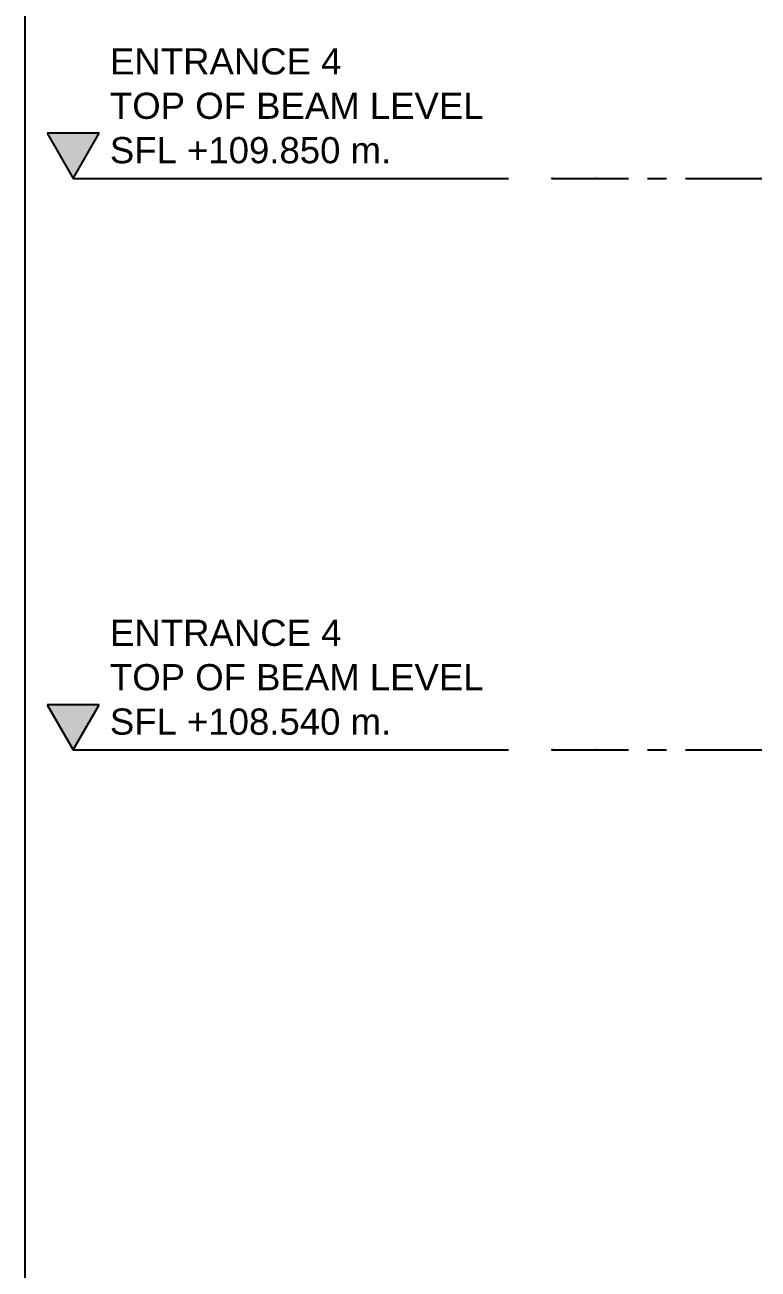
# Model space of a CAD drawing. Header units: millimetres. Extents: x 663313 to 1226001, y 1431724 to 1620898.
# Drawn here: x 987863 to 989545, y 1514955 to 1517807 of the extents above; entities that cross this region are included whole.
import ezdxf

# ---------------------------------------------------------------- set-up
doc = ezdxf.new("R2010")
doc.units = ezdxf.units.MM
doc.linetypes.add('CENTER', pattern=[50.8, 31.75, -6.35, 6.35, -6.35])
doc.linetypes.add('TA_GL_000.70000', pattern=[1.925, 0.7, -0.175, 0.175, -0.175, 0.7])
doc.layers.get('Defpoints').update_dxf_attribs({"color": 140})
for name, color, linetype in [('000 - 0_SYM_DWG_GRIDLINE_MAIN_COLOR_251', 251, 'Continuous'), ('000 - 0_SYM_DWG_LEVEL_MAIN_COLOR_2', 2, 'Continuous'), ('000 - 0_SYM_DWG_LEVEL_TEXT', 3, 'Continuous'), ('000 - GRID', 251, 'CENTER'), ('_PP-Dim', 1, 'Continuous')]:
    doc.layers.add(name, color=color, linetype=linetype)
doc.styles.add('Arial_1', font='arial.ttf', dxfattribs={"height": 125})
doc.styles.add('TA', font='', dxfattribs={"height": 4.5})
doc.styles.get('TA').set_extended_font_data('Cordia New')

# ---------------------------------------------------------------- blocks, each defined once
blk = doc.blocks.new('A$Cbc3bdfda')
at = {"layer": 'Defpoints'}
blk.add_lwpolyline([(0, -400), (775, -400), (775, 0), (0, 0)], close=True, dxfattribs=at)
blk = doc.blocks.new('*U5262')
at = {"layer": '000 - 0_SYM_DWG_LEVEL_MAIN_COLOR_2'}
blk.add_hatch(color=256, dxfattribs=at).paths.add_polyline_path([(-51.93, 5.18), (-54.92, 0), (-57.91, 5.18)])
blk.add_point((0, 0))
at = {"layer": '000 - 0_SYM_DWG_GRIDLINE_MAIN_COLOR_251'}
blk.add_lwpolyline([(-54.92, 0), (-14, 0), (-9.5, 0), (-5, 0)], dxfattribs=at)
at = {"layer": '000 - 0_SYM_DWG_LEVEL_MAIN_COLOR_2', "lineweight": 25}
for p, q in [((-51.93, 5.18), (-57.91, 5.18)), ((-57.91, 5.18), (-54.92, 0)), ((-54.92, 0), (-51.93, 5.18))]:
    blk.add_line(p, q, dxfattribs=at)
at = {"layer": '000 - 0_SYM_DWG_LEVEL_TEXT', "style": 'Arial_1'}
for tag, p in [('LV_NAME_1', (-50.7, 11.92)), ('LV_NAME_2', (-50.71, 6.83)), ('LV_NAME_3', (-50.72, 1.74))]:
    blk.add_attdef(tag, p, '', height=3, dxfattribs=at)
blk = doc.blocks.new('*U5261')
at = {"layer": '000 - 0_SYM_DWG_GRIDLINE_MAIN_COLOR_251', "color": 0, "linetype": 'ByBlock', "ltscale": 5}
blk.add_line((2, 0), (-43.165, 0), dxfattribs=at)
at = {"layer": '000 - 0_SYM_DWG_GRIDLINE_MAIN_COLOR_251', "color": 3}
blk.add_point((-41.165, 0), dxfattribs=at)
at = {"layer": '000 - 0_SYM_DWG_GRIDLINE_MAIN_COLOR_251', "color": 0}
blk.add_point((0, 0), dxfattribs=at)
at = {"style": 'TA', "flags": 1}
blk.add_attdef('LOCATION', (6, -6), '', height=4.5, rotation=270, dxfattribs=at)
blk = doc.blocks.new('W-1-PP18-ST_ENT4_REV00_20260607-015848_SEC_A-2_DIMS')
at = {"color": 6, "xscale": 20, "yscale": 20, "zscale": 20}
for p, values in [((-100, 109850), {'LV_NAME_1': 'ENTRANCE 4', 'LV_NAME_2': 'TOP OF BEAM LEVEL', 'LV_NAME_3': 'SFL +109.850 m.'}), ((-100, 108540), {'LV_NAME_1': 'ENTRANCE 4', 'LV_NAME_2': 'TOP OF BEAM LEVEL', 'LV_NAME_3': 'SFL +108.540 m.'})]:
    blk.add_blockref('*U5262', p, dxfattribs=at).add_auto_attribs(values)
at = {"layer": '000 - GRID', "linetype": 'TA_GL_000.70000', "xscale": 50, "yscale": 50, "zscale": 50, "rotation": 180}
for p in [(0, 109850), (0, 108540)]:
    blk.add_blockref('*U5261', p, dxfattribs=at)

msp = doc.modelspace()

# ---------------------------------------------------------------- block references
msp.add_blockref('W-1-PP18-ST_ENT4_REV00_20260607-015848_SEC_A-2_DIMS', (989171.9585, 1407605.0011))
at = {"layer": '_PP-Dim', "xscale": 20, "yscale": 20, "zscale": 20}
msp.add_blockref('A$Cbc3bdfda', (987862.5634, 1520220.7797), dxfattribs=at)

doc.saveas('drawing.dxf')
